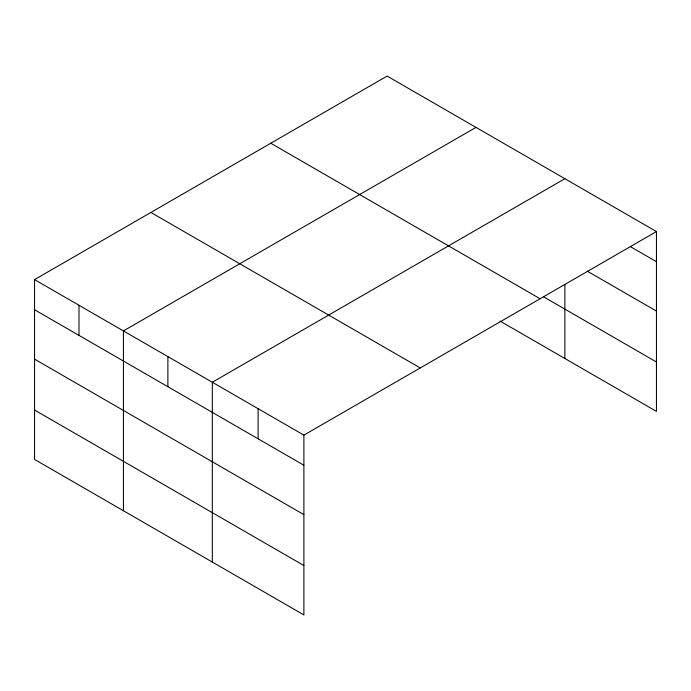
<?xml version="1.0" encoding="UTF-8"?>
<svg xmlns="http://www.w3.org/2000/svg" width="691" height="691" viewBox="0 0 691 691"><rect width="100%" height="100%" fill="white"/><g stroke="black" fill="none" stroke-linecap="round" stroke-linejoin="round"><path stroke-width="1.04" d="M656.45 231.571L387.107 76.07L34.55 279.613L34.55 459.429L303.893 614.93L303.893 435.123L656.45 231.571L656.45 411.387L500.059 321.09M475.987 127.386L123.43 330.929L123.43 510.744M564.875 178.701L212.318 382.253L212.318 562.059M630.287 246.592L656.45 261.69M587.298 271.166L656.45 311.088M543.575 296.819L656.45 361.989M270.76 143.236L540.103 298.745M150.897 212.448L420.24 367.949M34.55 279.613L303.893 435.123M34.55 309.741L303.893 465.242M34.55 359.139L303.893 514.64M34.55 410.031L303.893 565.532M564.875 284.727L564.875 358.517M258.106 408.683L258.106 438.802M167.878 356.591L167.878 386.71M78.99 305.275L78.99 335.394"/></g></svg>
